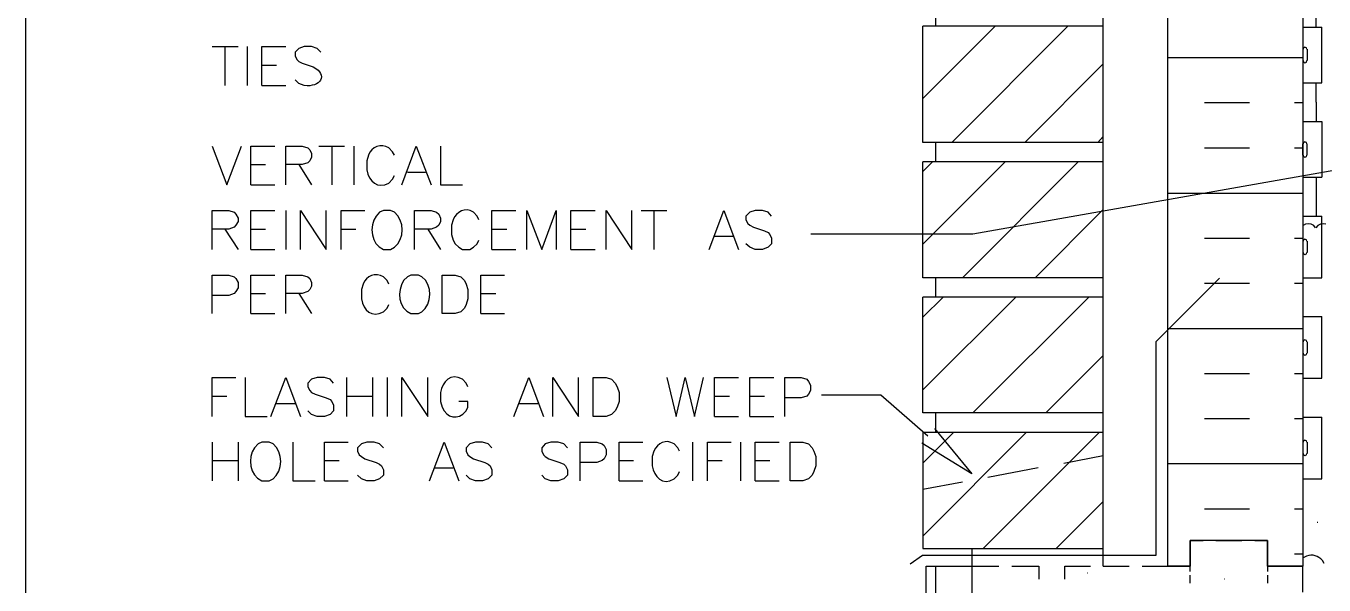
# Model space of a CAD drawing. Header units: millimetres. Extents: x 14 to 201, y 16 to 268.
# Drawn here: x 13.8 to 93.8, y 184.1 to 218.5 of the extents above; entities that cross this region are included whole.
import ezdxf

# ---------------------------------------------------------------- set-up
doc = ezdxf.new("R2010")
doc.units = ezdxf.units.MM
doc.layers.get('0').update_dxf_attribs({"linetype": 'CONTINUOUS'})

msp = doc.modelspace()

# ---------------------------------------------------------------- linework, layer by layer
at = {"color": 0}
for p, q in [((13.8424, 55.4136), (13.8424, 264.541)), ((84.1802, 185.229), (84.1802, 243.967)), ((92.498, 243.967), (92.498, 185.229)), ((80.2005, 185.229), (80.2005, 226.8)), ((93.3235, 218.419), (93.3235, 220.811)), ((69.8927, 218.482), (69.8927, 219.668)), ((80.2005, 218.482), (69.088, 218.482)), ((69.088, 211.328), (69.088, 218.482)), ((92.498, 218.419), (93.6625, 218.419)), ((93.6625, 214.991), (93.6625, 218.419)), ((25.3159, 217.234), (26.9034, 217.234)), ((26.0987, 217.234), (26.0987, 214.842)), ((27.4739, 217.234), (27.4739, 214.842)), ((28.3628, 214.842), (28.3628, 217.234)), ((28.3628, 217.234), (29.8456, 217.234)), ((30.6489, 217.107), (30.4161, 216.895)), ((30.4161, 216.895), (30.4161, 216.662)), ((30.9879, 217.234), (30.6489, 217.107)), ((31.4331, 217.234), (30.9879, 217.234)), ((31.7707, 217.107), (31.4331, 217.234)), ((32.0036, 216.895), (31.7707, 217.107)), ((92.498, 217.065), (92.498, 216.366)), ((92.498, 216.895), (92.5202, 216.895)), ((92.5407, 217.148), (92.5202, 217.065)), ((92.625, 217.191), (92.5407, 217.148)), ((92.7104, 217.148), (92.625, 217.191)), ((92.625, 217.191), (92.6469, 217.191)), ((92.7308, 217.065), (92.7104, 217.148)), ((92.753, 217.065), (92.753, 216.366)), ((28.3628, 216.09), (29.2737, 216.09)), ((30.4161, 216.662), (30.5222, 216.429)), ((30.5222, 216.429), (30.6489, 216.323)), ((30.6489, 216.323), (30.8612, 216.217)), ((30.8612, 216.217), (31.5378, 215.984)), ((92.498, 216.535), (92.5202, 216.535)), ((92.5202, 216.366), (92.5407, 216.28)), ((92.5407, 216.28), (92.625, 216.239)), ((92.625, 216.239), (92.7104, 216.28)), ((92.625, 216.239), (92.6469, 216.239)), ((92.7104, 216.28), (92.7308, 216.366)), ((30.6489, 214.968), (30.4161, 215.181)), ((28.3628, 214.842), (29.8456, 214.842)), ((30.9879, 214.842), (30.6489, 214.968)), ((92.498, 214.991), (93.6625, 214.991)), ((93.3235, 213.804), (93.3235, 214.991)), ((93.3235, 213.804), (93.3235, 212.619)), ((92.498, 212.619), (93.6625, 212.619)), ((93.6625, 212.619), (93.6625, 209.19)), ((25.3159, 211.095), (26.2254, 208.724)), ((26.2254, 208.724), (27.1143, 211.095)), ((27.6862, 208.724), (27.6862, 211.095)), ((27.6862, 211.095), (29.1676, 211.095)), ((29.8456, 208.724), (29.8456, 211.095)), ((29.8456, 211.095), (30.8612, 211.095)), ((30.8612, 211.095), (31.2002, 210.989)), ((31.8768, 211.095), (33.4643, 211.095)), ((32.6815, 211.095), (32.6815, 208.724)), ((34.0362, 211.095), (34.0362, 208.724)), ((36.999, 208.724), (37.8876, 211.095)), ((37.8876, 211.095), (38.7985, 208.724)), ((39.3707, 211.095), (39.3707, 208.724)), ((80.2005, 211.328), (69.088, 211.328)), ((69.8927, 210.143), (69.8927, 211.328)), ((104.859, 211.454), (72.1568, 205.677)), ((92.498, 210.545), (92.498, 211.244)), ((92.5407, 211.328), (92.5202, 211.244)), ((92.625, 211.37), (92.5407, 211.328)), ((92.7104, 211.328), (92.625, 211.37)), ((92.625, 211.37), (92.6469, 211.37)), ((92.7308, 211.244), (92.7104, 211.328)), ((92.753, 210.545), (92.753, 211.244)), ((31.2002, 210.989), (31.3269, 210.884)), ((31.3269, 210.884), (31.4331, 210.651)), ((31.4331, 210.418), (31.3269, 210.206)), ((31.4331, 210.651), (31.4331, 210.418)), ((34.9457, 210.545), (34.8409, 210.206)), ((36.4285, 210.757), (36.1957, 210.989)), ((36.5333, 210.545), (36.4285, 210.757)), ((92.498, 211.074), (92.5202, 211.074)), ((92.498, 210.735), (92.5202, 210.735)), ((92.5202, 210.545), (92.5407, 210.459)), ((92.5407, 210.459), (92.625, 210.418)), ((92.625, 210.418), (92.7104, 210.459)), ((92.625, 210.418), (92.6469, 210.418)), ((92.7104, 210.459), (92.7308, 210.545)), ((27.6862, 209.973), (28.5957, 209.973)), ((30.8612, 209.973), (29.8456, 209.973)), ((30.6489, 209.973), (31.4331, 208.724)), ((31.2002, 210.079), (30.8612, 209.973)), ((31.3269, 210.206), (31.2002, 210.079)), ((34.8409, 210.206), (34.8409, 209.634)), ((37.338, 209.507), (38.4598, 209.507)), ((80.2005, 210.143), (69.088, 210.143)), ((69.088, 202.988), (69.088, 210.143)), ((27.6862, 208.724), (29.1676, 208.724)), ((36.1957, 208.831), (36.4285, 209.064)), ((36.4285, 209.064), (36.5333, 209.296)), ((39.3707, 208.724), (40.725, 208.724)), ((92.498, 209.19), (93.6625, 209.19)), ((93.3235, 209.19), (93.3235, 206.798)), ((25.3159, 204.745), (25.3159, 207.137)), ((25.3159, 207.137), (26.3315, 207.137)), ((26.3315, 207.137), (26.6706, 207.031)), ((27.6862, 204.745), (27.6862, 207.137)), ((27.6862, 207.137), (29.1676, 207.137)), ((29.8456, 207.137), (29.8456, 204.745)), ((30.7551, 204.745), (30.7551, 207.137)), ((30.7551, 207.137), (32.3426, 204.745)), ((32.3426, 204.745), (32.3426, 207.137)), ((33.2534, 204.745), (33.2534, 207.137)), ((33.2534, 207.137), (34.7128, 207.137)), ((35.8567, 207.137), (35.6235, 207.031)), ((36.3001, 207.137), (35.8567, 207.137)), ((36.5333, 207.031), (36.3001, 207.137)), ((37.7832, 204.745), (37.7832, 207.137)), ((37.7832, 207.137), (38.7985, 207.137)), ((38.7985, 207.137), (39.1375, 207.031)), ((42.5457, 204.745), (42.5457, 207.137)), ((42.5457, 207.137), (44.027, 207.137)), ((44.7036, 204.745), (44.7036, 207.137)), ((44.7036, 207.137), (45.6145, 204.745)), ((45.6145, 204.745), (46.5032, 207.137)), ((46.5032, 207.137), (46.5032, 204.745)), ((47.4126, 204.745), (47.4126, 207.137)), ((47.4126, 207.137), (48.8957, 207.137)), ((49.5723, 204.745), (49.5723, 207.137)), ((49.5723, 207.137), (51.1598, 204.745)), ((51.1598, 204.745), (51.1598, 207.137)), ((51.7317, 207.137), (53.3192, 207.137)), ((52.5141, 207.137), (52.5141, 204.745)), ((55.9223, 204.745), (56.8332, 207.137)), ((56.8332, 207.137), (57.7427, 204.745)), ((58.7583, 207.137), (58.4207, 207.031)), ((59.2032, 207.137), (58.7583, 207.137)), ((59.563, 207.031), (59.2032, 207.137)), ((26.6706, 207.031), (26.7753, 206.904)), ((26.7753, 206.904), (26.9034, 206.671)), ((26.9034, 206.459), (26.7753, 206.226)), ((26.9034, 206.671), (26.9034, 206.459)), ((35.6235, 207.031), (35.4115, 206.798)), ((39.1375, 207.031), (39.2645, 206.904)), ((39.2645, 206.904), (39.3707, 206.671)), ((39.3707, 206.459), (39.2645, 206.226)), ((39.3707, 206.671), (39.3707, 206.459)), ((40.1532, 206.565), (40.0473, 206.226)), ((41.6348, 206.798), (41.4016, 207.031)), ((41.7407, 206.565), (41.6348, 206.798)), ((58.4207, 207.031), (58.1875, 206.798)), ((58.1875, 206.798), (58.1875, 206.565)), ((58.1875, 206.565), (58.3145, 206.332)), ((58.3145, 206.332), (58.4207, 206.226)), ((59.775, 206.798), (59.563, 207.031)), ((92.498, 206.798), (93.6625, 206.798)), ((93.6625, 202.988), (93.6625, 206.798)), ((26.3315, 205.995), (25.3159, 205.995)), ((26.0987, 205.995), (26.9034, 204.745)), ((26.6706, 206.121), (26.3315, 205.995)), ((26.7753, 206.226), (26.6706, 206.121)), ((27.6862, 205.995), (28.5957, 205.995)), ((33.2534, 205.995), (34.1629, 205.995)), ((38.7985, 205.995), (37.7832, 205.995)), ((38.5865, 205.995), (39.3707, 204.745)), ((39.1375, 206.121), (38.7985, 205.995)), ((39.2645, 206.226), (39.1375, 206.121)), ((40.0473, 206.226), (40.0473, 205.656)), ((40.0473, 205.656), (40.1532, 205.317)), ((42.5457, 205.995), (43.4552, 205.995)), ((47.4126, 205.995), (48.3235, 205.995)), ((56.261, 205.549), (57.4036, 205.549)), ((58.4207, 206.226), (58.6535, 206.121)), ((58.6535, 206.121), (59.3302, 205.889)), ((59.3302, 205.889), (59.563, 205.782)), ((59.563, 205.782), (59.6692, 205.656)), ((59.6692, 205.656), (59.775, 205.443)), ((72.1568, 205.677), (62.188, 205.677)), ((27.6862, 204.745), (29.1676, 204.745)), ((35.8567, 204.745), (36.3001, 204.745)), ((36.3001, 204.745), (36.5333, 204.871)), ((40.1532, 205.317), (40.2802, 205.084)), ((40.2802, 205.084), (40.513, 204.871)), ((40.513, 204.871), (40.725, 204.745)), ((40.725, 204.745), (41.191, 204.745)), ((41.191, 204.745), (41.4016, 204.871)), ((41.4016, 204.871), (41.6348, 205.084)), ((41.6348, 205.084), (41.7407, 205.317)), ((42.5457, 204.745), (44.027, 204.745)), ((47.4126, 204.745), (48.8957, 204.745)), ((58.4207, 204.871), (58.1875, 205.084)), ((58.7583, 204.745), (58.4207, 204.871)), ((59.2032, 204.745), (58.7583, 204.745)), ((59.563, 204.871), (59.2032, 204.745)), ((59.775, 205.084), (59.563, 204.871)), ((59.775, 205.443), (59.775, 205.084)), ((92.498, 205.253), (92.498, 204.555)), ((92.498, 205.084), (92.5202, 205.084)), ((92.498, 204.724), (92.5202, 204.724)), ((92.5407, 205.337), (92.5202, 205.253)), ((92.625, 205.38), (92.5407, 205.337)), ((92.7104, 205.337), (92.625, 205.38)), ((92.625, 205.38), (92.6469, 205.38)), ((92.7308, 205.253), (92.7104, 205.337)), ((92.753, 205.253), (92.753, 204.555)), ((92.5202, 204.555), (92.5407, 204.471)), ((92.5407, 204.471), (92.625, 204.428)), ((92.625, 204.428), (92.7104, 204.471)), ((92.625, 204.428), (92.6469, 204.428)), ((92.7104, 204.471), (92.7308, 204.555)), ((25.3159, 200.787), (25.3159, 203.157)), ((25.3159, 203.157), (26.3315, 203.157)), ((26.3315, 203.157), (26.6706, 203.051)), ((27.6862, 200.787), (27.6862, 203.157)), ((27.6862, 203.157), (29.1676, 203.157)), ((29.8456, 200.787), (29.8456, 203.157)), ((29.8456, 203.157), (30.8612, 203.157)), ((30.8612, 203.157), (31.2002, 203.051)), ((37.55, 203.157), (37.338, 203.051)), ((38.016, 203.157), (37.55, 203.157)), ((38.2266, 203.051), (38.016, 203.157)), ((39.4751, 200.787), (39.4751, 203.157)), ((39.4751, 203.157), (40.2802, 203.157)), ((40.2802, 203.157), (40.6192, 203.051)), ((41.8677, 200.787), (41.8677, 203.157)), ((41.8677, 203.157), (43.3282, 203.157)), ((26.6706, 203.051), (26.7753, 202.946)), ((26.7753, 202.946), (26.9034, 202.714)), ((26.9034, 202.374), (26.7753, 202.142)), ((26.9034, 202.714), (26.9034, 202.374)), ((31.2002, 203.051), (31.3269, 202.946)), ((31.3269, 202.946), (31.4331, 202.714)), ((31.4331, 202.481), (31.3269, 202.268)), ((31.4331, 202.714), (31.4331, 202.481)), ((34.6081, 202.607), (34.5019, 202.268)), ((36.0895, 202.82), (35.8567, 203.051)), ((36.1957, 202.607), (36.0895, 202.82)), ((37.338, 203.051), (37.1052, 202.82)), ((40.6192, 203.051), (40.852, 202.82)), ((40.852, 202.82), (40.9582, 202.607)), ((40.9582, 202.607), (41.0626, 202.268)), ((80.2005, 202.988), (69.088, 202.988)), ((69.8927, 201.803), (69.8927, 202.988)), ((83.439, 199.051), (87.3552, 202.967)), ((92.498, 202.988), (93.6625, 202.988)), ((26.3315, 201.909), (25.3159, 201.909)), ((26.6706, 202.035), (26.3315, 201.909)), ((26.7753, 202.142), (26.6706, 202.035)), ((27.6862, 202.035), (28.5957, 202.035)), ((30.8612, 202.035), (29.8456, 202.035)), ((30.6489, 202.035), (31.4331, 200.787)), ((31.2002, 202.142), (30.8612, 202.035)), ((31.3269, 202.268), (31.2002, 202.142)), ((34.5019, 202.268), (34.5019, 201.696)), ((41.0626, 201.696), (40.9582, 201.359)), ((41.0626, 202.268), (41.0626, 201.696)), ((41.8677, 202.035), (42.7785, 202.035)), ((80.2005, 201.803), (69.088, 201.803)), ((69.088, 194.67), (69.088, 201.803)), ((27.6862, 200.787), (29.1676, 200.787)), ((35.8567, 200.893), (36.0895, 201.126)), ((36.0895, 201.126), (36.1957, 201.359)), ((37.55, 200.787), (38.016, 200.787)), ((38.016, 200.787), (38.2266, 200.893)), ((40.2802, 200.787), (39.4751, 200.787)), ((40.6192, 200.893), (40.2802, 200.787)), ((40.852, 201.126), (40.6192, 200.893)), ((40.9582, 201.359), (40.852, 201.126)), ((41.8677, 200.787), (43.3282, 200.787)), ((92.498, 200.618), (93.6625, 200.618)), ((93.6625, 196.807), (93.6625, 200.618)), ((92.5407, 199.136), (92.5202, 199.051)), ((92.625, 199.179), (92.5407, 199.136)), ((92.7104, 199.136), (92.625, 199.179)), ((92.7308, 199.051), (92.7104, 199.136)), ((83.439, 199.051), (83.439, 185.886)), ((92.498, 199.051), (92.498, 198.354)), ((92.498, 198.883), (92.5202, 198.883)), ((92.498, 198.544), (92.5202, 198.544)), ((92.5202, 198.354), (92.5407, 198.268)), ((92.7104, 198.268), (92.7308, 198.354)), ((92.753, 199.051), (92.753, 198.354)), ((92.5407, 198.268), (92.625, 198.225)), ((92.625, 198.225), (92.7104, 198.268)), ((92.625, 198.225), (92.6469, 198.225)), ((25.3159, 194.458), (25.3159, 196.85)), ((25.3159, 196.85), (26.7753, 196.85)), ((27.3472, 196.85), (27.3472, 194.458)), ((28.9347, 194.458), (29.8456, 196.85)), ((29.8456, 196.85), (30.7551, 194.458)), ((31.4331, 196.744), (31.2002, 196.511)), ((31.7707, 196.85), (31.4331, 196.744)), ((32.2364, 196.85), (31.7707, 196.85)), ((32.5754, 196.744), (32.2364, 196.85)), ((32.7877, 196.511), (32.5754, 196.744)), ((33.5911, 196.85), (33.5911, 194.458)), ((35.1786, 196.85), (35.1786, 194.458)), ((36.0895, 196.85), (36.0895, 194.458)), ((36.999, 194.458), (36.999, 196.85)), ((36.999, 196.85), (38.5865, 194.458)), ((38.5865, 194.458), (38.5865, 196.85)), ((40.9582, 196.511), (40.725, 196.744)), ((43.9, 194.458), (44.8098, 196.85)), ((44.8098, 196.85), (45.7207, 194.458)), ((46.2911, 194.458), (46.2911, 196.85)), ((46.2911, 196.85), (47.8786, 194.458)), ((47.8786, 194.458), (47.8786, 196.85)), ((48.7895, 194.458), (48.7895, 196.85)), ((48.7895, 196.85), (49.5723, 196.85)), ((49.5723, 196.85), (49.911, 196.744)), ((49.911, 196.744), (50.1442, 196.511)), ((53.3192, 196.85), (53.891, 194.458)), ((53.891, 194.458), (54.4407, 196.85)), ((54.4407, 196.85), (55.0125, 194.458)), ((55.0125, 194.458), (55.5833, 196.85)), ((56.261, 194.458), (56.261, 196.85)), ((56.261, 196.85), (57.7427, 196.85)), ((58.4207, 194.458), (58.4207, 196.85)), ((58.4207, 196.85), (59.902, 196.85)), ((60.5786, 194.458), (60.5786, 196.85)), ((60.5786, 196.85), (61.5957, 196.85)), ((61.5957, 196.85), (61.9333, 196.744)), ((61.9333, 196.744), (62.0391, 196.617)), ((92.498, 196.807), (93.6625, 196.807)), ((31.2002, 196.511), (31.2002, 196.278)), ((31.2002, 196.278), (31.3269, 196.045)), ((31.3269, 196.045), (31.4331, 195.941)), ((31.4331, 195.941), (31.6659, 195.834)), ((39.3707, 195.941), (39.3707, 195.369)), ((41.0626, 196.278), (40.9582, 196.511)), ((50.1442, 196.511), (50.25, 196.278)), ((50.25, 196.278), (50.377, 195.941)), ((50.377, 195.941), (50.377, 195.369)), ((62.0391, 196.617), (62.1661, 196.384)), ((62.1661, 196.045), (62.0391, 195.834)), ((62.1661, 196.384), (62.1661, 196.045)), ((25.3159, 195.708), (26.2254, 195.708)), ((29.2737, 195.263), (30.4161, 195.263)), ((31.6659, 195.834), (32.3426, 195.602)), ((32.3426, 195.602), (32.5754, 195.495)), ((32.5754, 195.495), (32.6815, 195.369)), ((32.6815, 195.369), (32.7877, 195.156)), ((32.7877, 195.156), (32.7877, 194.797)), ((33.5911, 195.708), (35.1786, 195.708)), ((39.3707, 195.369), (39.4751, 195.03)), ((41.0626, 195.369), (40.513, 195.369)), ((41.0626, 195.03), (41.0626, 195.369)), ((44.2376, 195.263), (45.3817, 195.263)), ((50.377, 195.369), (50.25, 195.03)), ((56.261, 195.708), (57.1708, 195.708)), ((58.4207, 195.708), (59.3302, 195.708)), ((61.5957, 195.602), (60.5786, 195.602)), ((61.9333, 195.708), (61.5957, 195.602)), ((62.0391, 195.834), (61.9333, 195.708)), ((66.5057, 195.771), (62.8442, 195.771)), ((69.4048, 193.252), (66.5057, 195.771)), ((27.3472, 194.458), (28.7018, 194.458)), ((31.4331, 194.584), (31.2002, 194.797)), ((31.7707, 194.458), (31.4331, 194.584)), ((32.2364, 194.458), (31.7707, 194.458)), ((32.5754, 194.584), (32.2364, 194.458)), ((32.7877, 194.797), (32.5754, 194.584)), ((40.9582, 194.797), (41.0626, 195.03)), ((49.5723, 194.458), (48.7895, 194.458)), ((49.911, 194.584), (49.5723, 194.458)), ((50.1442, 194.797), (49.911, 194.584)), ((50.25, 195.03), (50.1442, 194.797)), ((56.261, 194.458), (57.7427, 194.458)), ((58.4207, 194.458), (59.902, 194.458)), ((80.2005, 194.67), (69.088, 194.67)), ((69.8927, 193.463), (69.8927, 194.67)), ((92.498, 194.417), (93.6625, 194.417)), ((93.6625, 190.606), (93.6625, 194.417)), ((69.8073, 193.718), (72.1155, 190.923)), ((25.3159, 192.87), (25.3159, 190.5)), ((26.9034, 192.87), (26.9034, 190.5)), ((28.1519, 192.766), (27.919, 192.533)), ((28.3628, 192.87), (28.1519, 192.766)), ((28.8286, 192.87), (28.3628, 192.87)), ((29.0614, 192.766), (28.8286, 192.87)), ((30.2893, 192.87), (30.2893, 190.5)), ((32.2364, 190.5), (32.2364, 192.87)), ((32.2364, 192.87), (33.6972, 192.87)), ((34.5019, 192.766), (34.269, 192.533)), ((34.8409, 192.87), (34.5019, 192.766)), ((35.2848, 192.87), (34.8409, 192.87)), ((35.6235, 192.766), (35.2848, 192.87)), ((35.8567, 192.533), (35.6235, 192.766)), ((38.6927, 190.5), (39.6035, 192.87)), ((39.6035, 192.87), (40.513, 190.5)), ((41.191, 192.766), (40.9582, 192.533)), ((41.5286, 192.87), (41.191, 192.766)), ((41.9735, 192.87), (41.5286, 192.87)), ((42.3125, 192.766), (41.9735, 192.87)), ((42.5457, 192.533), (42.3125, 192.766)), ((45.8251, 192.766), (45.6145, 192.533)), ((46.1641, 192.87), (45.8251, 192.766)), ((46.6302, 192.87), (46.1641, 192.87)), ((46.9692, 192.766), (46.6302, 192.87)), ((47.202, 192.533), (46.9692, 192.766)), ((47.9848, 190.5), (47.9848, 192.87)), ((47.9848, 192.87), (49.0001, 192.87)), ((49.0001, 192.87), (49.3391, 192.766)), ((49.3391, 192.766), (49.4661, 192.659)), ((50.377, 190.5), (50.377, 192.87)), ((50.377, 192.87), (51.8375, 192.87)), ((53.9958, 192.533), (53.7626, 192.766)), ((54.9067, 192.87), (54.9067, 190.5)), ((55.8161, 190.5), (55.8161, 192.87)), ((55.8161, 192.87), (57.2766, 192.87)), ((57.8485, 192.87), (57.8485, 190.5)), ((58.7583, 190.5), (58.7583, 192.87)), ((58.7583, 192.87), (60.241, 192.87)), ((60.9177, 190.5), (60.9177, 192.87)), ((60.9177, 192.87), (61.7001, 192.87)), ((61.7001, 192.87), (62.0391, 192.766)), ((62.0391, 192.766), (62.2723, 192.533)), ((72.1155, 190.923), (69.0245, 192.807)), ((69.088, 193.463), (69.088, 186.33)), ((80.2005, 193.463), (69.088, 193.463)), ((92.498, 192.87), (92.498, 192.171)), ((92.498, 192.701), (92.5202, 192.701)), ((92.5407, 192.956), (92.5202, 192.87)), ((92.625, 192.997), (92.5407, 192.956)), ((92.7104, 192.956), (92.625, 192.997)), ((92.625, 192.997), (92.6469, 192.997)), ((92.7308, 192.87), (92.7104, 192.956)), ((92.753, 192.87), (92.753, 192.171)), ((34.269, 192.533), (34.269, 192.32)), ((34.269, 192.32), (34.3752, 192.088)), ((34.3752, 192.088), (34.5019, 191.981)), ((34.5019, 191.981), (34.7128, 191.855)), ((40.9582, 192.533), (40.9582, 192.32)), ((40.9582, 192.32), (41.0626, 192.088)), ((41.0626, 192.088), (41.191, 191.981)), ((41.191, 191.981), (41.4016, 191.855)), ((45.6145, 192.533), (45.6145, 192.32)), ((45.6145, 192.32), (45.7207, 192.088)), ((45.7207, 192.088), (45.8251, 191.981)), ((45.8251, 191.981), (46.0583, 191.855)), ((49.4661, 192.659), (49.5723, 192.427)), ((49.5723, 192.088), (49.4661, 191.855)), ((49.5723, 192.427), (49.5723, 192.088)), ((52.5141, 192.32), (52.4083, 191.981)), ((52.4083, 191.981), (52.4083, 191.409)), ((54.1016, 192.32), (53.9958, 192.533)), ((62.2723, 192.533), (62.3782, 192.32)), ((62.3782, 192.32), (62.5052, 191.981)), ((62.5052, 191.981), (62.5052, 191.409)), ((80.2005, 192.024), (77.7667, 191.558)), ((92.498, 192.341), (92.5202, 192.341)), ((92.5202, 192.171), (92.5407, 192.088)), ((92.5407, 192.088), (92.625, 192.045)), ((92.625, 192.045), (92.7104, 192.088)), ((92.625, 192.045), (92.6469, 192.045)), ((92.7104, 192.088), (92.7308, 192.171)), ((25.3159, 191.748), (26.9034, 191.748)), ((32.2364, 191.748), (33.1253, 191.748)), ((34.7128, 191.855), (35.4115, 191.622)), ((35.4115, 191.622), (35.6235, 191.516)), ((35.6235, 191.516), (35.7505, 191.409)), ((35.7505, 191.409), (35.8567, 191.178)), ((35.8567, 191.178), (35.8567, 190.839)), ((39.0317, 191.283), (40.1532, 191.283)), ((41.4016, 191.855), (42.1005, 191.622)), ((42.1005, 191.622), (42.3125, 191.516)), ((42.3125, 191.516), (42.4395, 191.409)), ((42.4395, 191.409), (42.5457, 191.178)), ((42.5457, 191.178), (42.5457, 190.839)), ((46.0583, 191.855), (46.736, 191.622)), ((46.736, 191.622), (46.9692, 191.516)), ((46.9692, 191.516), (47.075, 191.409)), ((47.075, 191.409), (47.202, 191.178)), ((47.202, 191.178), (47.202, 190.839)), ((49.0001, 191.622), (47.9848, 191.622)), ((49.3391, 191.748), (49.0001, 191.622)), ((49.4661, 191.855), (49.3391, 191.748)), ((50.377, 191.748), (51.2657, 191.748)), ((55.8161, 191.748), (56.727, 191.748)), ((58.7583, 191.748), (59.6692, 191.748)), ((62.5052, 191.409), (62.3782, 191.072)), ((76.2, 191.283), (73.0885, 190.69)), ((28.3628, 190.5), (28.8286, 190.5)), ((28.8286, 190.5), (29.0614, 190.606)), ((30.2893, 190.5), (31.6659, 190.5)), ((32.2364, 190.5), (33.6972, 190.5)), ((34.5019, 190.606), (34.269, 190.839)), ((34.8409, 190.5), (34.5019, 190.606)), ((35.2848, 190.5), (34.8409, 190.5)), ((35.6235, 190.606), (35.2848, 190.5)), ((35.8567, 190.839), (35.6235, 190.606)), ((41.191, 190.606), (40.9582, 190.839)), ((41.5286, 190.5), (41.191, 190.606)), ((41.9735, 190.5), (41.5286, 190.5)), ((42.3125, 190.606), (41.9735, 190.5)), ((42.5457, 190.839), (42.3125, 190.606)), ((45.8251, 190.606), (45.6145, 190.839)), ((46.1641, 190.5), (45.8251, 190.606)), ((46.6302, 190.5), (46.1641, 190.5)), ((46.9692, 190.606), (46.6302, 190.5)), ((47.202, 190.839), (46.9692, 190.606)), ((50.377, 190.5), (51.8375, 190.5)), ((53.7626, 190.606), (53.9958, 190.839)), ((53.9958, 190.839), (54.1016, 191.072)), ((58.7583, 190.5), (60.241, 190.5)), ((61.7001, 190.5), (60.9177, 190.5)), ((62.0391, 190.606), (61.7001, 190.5)), ((62.2723, 190.839), (62.0391, 190.606)), ((62.3782, 191.072), (62.2723, 190.839)), ((71.5215, 190.416), (69.088, 189.95)), ((92.498, 190.606), (93.6625, 190.606)), ((69.088, 186.33), (80.2005, 186.33)), ((72.1155, 186.33), (72.1155, 185.229)), ((90.3182, 186.817), (85.5557, 186.817)), ((85.5557, 186.817), (85.5557, 185.229)), ((90.3182, 185.229), (90.3182, 186.817)), ((69.0672, 185.886), (68.3052, 185.357)), ((83.439, 185.886), (69.0672, 185.886)), ((69.3, 185.229), (69.8927, 185.229)), ((69.3, 169.354), (69.3, 185.229)), ((69.3, 185.229), (69.8927, 185.229)), ((69.8927, 169.354), (69.8927, 185.229)), ((69.8927, 185.229), (72.1155, 185.229)), ((72.1155, 185.229), (72.1155, 179.684)), ((85.5557, 185.229), (84.1802, 185.229)), ((85.5557, 184.912), (85.5557, 185.229)), ((92.498, 185.229), (90.3182, 185.229)), ((90.3182, 185.229), (90.3182, 184.912)), ((85.5557, 184.193), (85.5557, 184.679)), ((90.3182, 184.679), (90.3182, 184.193))]:
    msp.add_line(p, q, dxfattribs=at)
at = {"color": 252}
for p, q in [((69.088, 214.037), (73.5334, 218.482)), ((70.8656, 211.328), (78.0203, 218.482)), ((75.3745, 211.328), (80.2005, 216.176)), ((84.1802, 216.556), (92.498, 216.556)), ((86.4443, 213.783), (89.2168, 213.783)), ((91.991, 213.783), (92.498, 213.783)), ((79.8615, 211.328), (80.2005, 211.687)), ((86.4443, 210.989), (89.2168, 210.989)), ((91.991, 210.989), (92.498, 210.989)), ((69.088, 209.55), (69.6807, 210.143)), ((69.088, 205.063), (74.1673, 210.143)), ((71.5215, 202.988), (78.6557, 210.143)), ((84.1802, 208.216), (92.498, 208.216)), ((76.0099, 202.988), (80.2005, 207.201)), ((92.837, 206.312), (92.6677, 206.291)), ((93.0067, 206.291), (92.837, 206.312)), ((93.7465, 206.312), (93.5785, 206.291)), ((93.9161, 206.291), (93.7465, 206.312)), ((92.6677, 206.291), (92.5202, 206.206)), ((93.176, 206.206), (93.0067, 206.291)), ((93.2822, 206.079), (93.176, 206.206)), ((93.4089, 206.206), (93.3027, 206.079)), ((93.5785, 206.291), (93.4089, 206.206)), ((86.4443, 205.443), (89.2168, 205.443)), ((91.991, 205.443), (92.498, 205.443)), ((86.4443, 202.671), (89.2168, 202.671)), ((91.991, 202.671), (92.498, 202.671)), ((69.088, 200.575), (70.3365, 201.803)), ((69.088, 196.088), (74.8249, 201.803)), ((72.1568, 194.67), (79.3115, 201.803)), ((84.1802, 199.876), (92.498, 199.876)), ((76.6657, 194.67), (80.2005, 198.205)), ((86.4443, 197.104), (89.2168, 197.104)), ((91.991, 197.104), (92.498, 197.104)), ((86.4443, 194.331), (89.2168, 194.331)), ((91.991, 194.331), (92.498, 194.331)), ((69.088, 191.579), (70.9718, 193.463)), ((69.088, 187.092), (75.4585, 193.463)), ((72.8126, 186.33), (79.9469, 193.463)), ((84.1802, 191.558), (92.498, 191.558)), ((77.301, 186.33), (80.2005, 189.229)), ((86.4443, 188.764), (89.2168, 188.764)), ((91.991, 188.764), (92.498, 188.764)), ((93.387, 187.938), (93.4089, 187.938)), ((85.5557, 185.229), (85.5557, 186.817)), ((85.5557, 186.817), (86.3604, 186.817)), ((87.1432, 186.817), (88.7307, 186.817)), ((89.5354, 186.817), (90.3182, 186.817)), ((90.3182, 186.817), (90.3182, 185.229)), ((91.991, 185.991), (92.498, 185.991)), ((92.7104, 185.864), (92.5202, 185.758)), ((93.8114, 185.398), (93.7052, 185.589)), ((72.1155, 185.229), (73.7665, 185.229)), ((72.1155, 185.229), (73.7665, 185.229)), ((74.5698, 185.229), (76.2427, 185.229)), ((74.5698, 185.229), (76.2427, 185.229)), ((76.2427, 185.229), (76.2427, 184.446)), ((77.8302, 184.446), (77.8302, 185.229)), ((77.8302, 185.229), (79.4177, 185.229)), ((79.2057, 184.828), (79.2261, 184.828)), ((80.2005, 185.229), (81.788, 185.229)), ((82.5927, 185.229), (84.1802, 185.229)), ((84.1802, 185.229), (85.5557, 185.229)), ((90.3182, 185.229), (92.498, 185.229)), ((92.498, 183.642), (92.498, 185.229)), ((87.6723, 184.467), (87.6928, 184.467))]:
    msp.add_line(p, q, dxfattribs=at)
at = {"color": 0}
for points in [[(31.5378, 215.984), (32.5093, 215.499), (31.936, 214.683), (30.9879, 214.842)], [(36.1957, 210.989), (35.7202, 211.293), (35.1262, 211.067), (34.9457, 210.545)], [(34.8409, 209.634), (34.9608, 208.926), (35.4969, 208.441), (36.1957, 208.831)], [(41.4016, 207.031), (40.9014, 207.368), (40.3532, 207.072), (40.1532, 206.565)], [(35.4115, 206.798), (34.9691, 206.179), (35.0918, 205.036), (35.8567, 204.745)], [(36.5333, 204.871), (37.1962, 205.369), (37.1697, 206.52), (36.5333, 207.031)], [(35.8567, 203.051), (35.3811, 203.356), (34.7872, 203.13), (34.6081, 202.607)], [(37.1052, 202.82), (36.667, 202.193), (36.7923, 201.1), (37.55, 200.787)], [(38.2266, 200.893), (38.8676, 201.364), (38.8952, 202.573), (38.2266, 203.051)], [(34.5019, 201.696), (34.6218, 200.988), (35.1579, 200.503), (35.8567, 200.893)], [(40.725, 196.744), (40.0293, 197.167), (39.4892, 196.598), (39.3707, 195.941)], [(39.4751, 195.03), (39.7686, 194.371), (40.4428, 194.177), (40.9582, 194.797)], [(29.0614, 190.606), (29.6774, 191.14), (29.7022, 192.227), (29.0614, 192.766)], [(53.7626, 192.766), (53.2585, 193.091), (52.7459, 192.836), (52.5141, 192.32)], [(27.919, 192.533), (27.4808, 191.905), (27.6062, 190.813), (28.3628, 190.5)], [(52.4083, 191.409), (52.5279, 190.752), (53.0684, 190.183), (53.7626, 190.606)]]:
    msp.add_open_spline(points, degree=3, dxfattribs=at)
at = {"color": 252}
msp.add_open_spline([(93.7052, 185.589), (93.4187, 185.878), (93.1058, 185.984), (92.7104, 185.864)], degree=3, dxfattribs=at)

doc.saveas('drawing.dxf')
